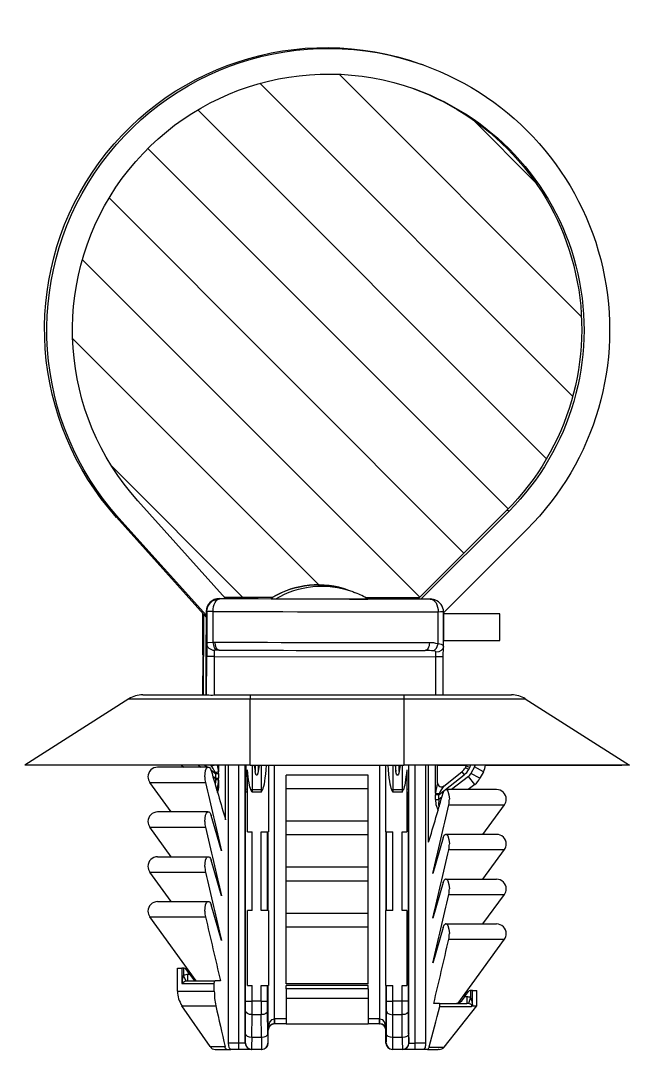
# Model space of a CAD drawing. Header units: inches. Extents: x 47316 to 59086, y 3141 to 11743.
# Drawn here: x 51620.61 to 51627.49, y 3635.66 to 3647.29 of the extents above; entities that cross this region are included whole.
import ezdxf

# ---------------------------------------------------------------- set-up
doc = ezdxf.new("R2010")
doc.units = ezdxf.units.IN
doc.header["$MEASUREMENT"] = 0

msp = doc.modelspace()

# ---------------------------------------------------------------- linework, layer by layer
at = {"color": 0, "lineweight": -2, "ltscale": 0.002326}
for p, q in [((51625.157, 3646.786), (51625.132, 3646.795)), ((51626.129, 3641.744), (51626.103, 3641.753))]:
    msp.add_line(p, q, dxfattribs=at)
at = {"color": 0, "lineweight": -2}
for p, q in [((51626.948, 3643.94), (51624.208, 3646.68)), ((51626.849, 3643.039), (51623.311, 3646.577)), ((51626.553, 3642.335), (51622.61, 3646.278)), ((51626.426, 3645.462), (51625.721, 3646.167)), ((51626.119, 3641.769), (51622.046, 3645.842)), ((51625.619, 3641.269), (51621.607, 3645.282)), ((51625.119, 3640.77), (51621.304, 3644.585)), ((51623.978, 3640.91), (51621.194, 3643.694)), ((51623.119, 3640.769), (51621.634, 3642.255)), ((51623.491, 3640.752), (51623.496, 3640.752)), ((51623.496, 3640.752), (51623.526, 3640.751)), ((51623.526, 3640.751), (51624.326, 3640.75)), ((51624.326, 3640.75), (51624.523, 3640.75)), ((51624.523, 3640.75), (51624.533, 3640.75)), ((51624.533, 3640.75), (51624.534, 3640.75)), ((51622.714, 3640.25), (51622.713, 3640.248)), ((51622.717, 3640.252), (51622.714, 3640.25)), ((51622.725, 3640.255), (51622.717, 3640.252)), ((51622.782, 3640.259), (51622.725, 3640.255)), ((51622.798, 3640.198), (51622.782, 3640.259)), ((51622.808, 3640.184), (51622.798, 3640.198)), ((51622.801, 3640.169), (51622.8, 3640.168)), ((51622.804, 3640.171), (51622.801, 3640.17)), ((51622.801, 3640.17), (51622.801, 3640.169)), ((51622.811, 3640.172), (51622.804, 3640.171)), ((51622.82, 3640.175), (51622.808, 3640.184)), ((51622.827, 3640.173), (51622.811, 3640.172)), ((51622.827, 3640.173), (51622.82, 3640.175)), ((51625.277, 3640.164), (51625.308, 3640.194)), ((51625.294, 3640.159), (51625.277, 3640.164)), ((51625.298, 3640.156), (51625.294, 3640.159)), ((51625.301, 3640.153), (51625.298, 3640.156)), ((51625.301, 3640.149), (51625.301, 3640.153)), ((51625.308, 3640.194), (51625.327, 3640.243)), ((51625.365, 3640.235), (51625.327, 3640.243)), ((51625.38, 3640.227), (51625.365, 3640.235)), ((51625.385, 3640.222), (51625.38, 3640.227)), ((51625.387, 3640.212), (51625.385, 3640.222)), ((51622.69, 3638.741), (51622.699, 3638.813)), ((51622.699, 3638.813), (51622.71, 3638.839)), ((51622.71, 3638.839), (51622.716, 3638.846)), ((51622.716, 3638.846), (51622.72, 3638.848)), ((51622.72, 3638.848), (51622.725, 3638.85)), ((51622.733, 3638.85), (51622.741, 3638.848)), ((51622.741, 3638.848), (51622.745, 3638.844)), ((51622.745, 3638.844), (51622.754, 3638.831)), ((51622.754, 3638.831), (51622.761, 3638.812)), ((51625.383, 3638.558), (51625.397, 3638.588)), ((51625.397, 3638.588), (51625.405, 3638.595)), ((51625.405, 3638.595), (51625.411, 3638.597)), ((51625.419, 3638.597), (51625.426, 3638.595)), ((51625.426, 3638.595), (51625.43, 3638.591)), ((51625.43, 3638.591), (51625.438, 3638.579)), ((51625.438, 3638.579), (51625.45, 3638.539)), ((51625.45, 3638.539), (51625.454, 3638.488)), ((51625.298, 3638.483), (51625.303, 3638.43)), ((51625.303, 3638.43), (51625.326, 3638.361)), ((51625.334, 3638.483), (51625.332, 3638.426)), ((51625.332, 3638.426), (51625.338, 3638.401)), ((51622.69, 3638.235), (51622.699, 3638.307)), ((51622.699, 3638.307), (51622.71, 3638.332)), ((51622.71, 3638.332), (51622.716, 3638.34)), ((51622.716, 3638.34), (51622.72, 3638.342)), ((51622.72, 3638.342), (51622.725, 3638.344)), ((51622.733, 3638.344), (51622.741, 3638.341)), ((51622.741, 3638.341), (51622.745, 3638.337)), ((51622.745, 3638.337), (51622.754, 3638.324)), ((51622.754, 3638.324), (51622.761, 3638.305)), ((51625.383, 3638.052), (51625.397, 3638.082)), ((51625.397, 3638.082), (51625.405, 3638.089)), ((51625.405, 3638.089), (51625.411, 3638.09)), ((51625.419, 3638.09), (51625.426, 3638.088)), ((51625.426, 3638.088), (51625.43, 3638.085)), ((51625.43, 3638.085), (51625.438, 3638.073)), ((51625.438, 3638.073), (51625.45, 3638.032)), ((51625.45, 3638.032), (51625.454, 3637.982)), ((51622.699, 3637.801), (51622.71, 3637.826)), ((51622.71, 3637.826), (51622.716, 3637.834)), ((51622.716, 3637.834), (51622.72, 3637.836)), ((51622.72, 3637.836), (51622.725, 3637.837)), ((51622.733, 3637.837), (51622.741, 3637.835)), ((51622.741, 3637.835), (51622.745, 3637.831)), ((51622.745, 3637.831), (51622.754, 3637.818)), ((51622.69, 3637.729), (51622.699, 3637.801)), ((51622.754, 3637.818), (51622.761, 3637.799)), ((51625.383, 3637.546), (51625.397, 3637.575)), ((51625.397, 3637.575), (51625.405, 3637.583)), ((51625.405, 3637.583), (51625.411, 3637.584)), ((51625.419, 3637.584), (51625.426, 3637.582)), ((51625.426, 3637.582), (51625.43, 3637.579)), ((51625.43, 3637.579), (51625.438, 3637.567)), ((51625.438, 3637.567), (51625.45, 3637.526)), ((51625.45, 3637.526), (51625.454, 3637.475)), ((51622.69, 3637.222), (51622.699, 3637.295)), ((51622.699, 3637.295), (51622.71, 3637.32)), ((51622.71, 3637.32), (51622.716, 3637.328)), ((51622.716, 3637.328), (51622.72, 3637.33)), ((51622.72, 3637.33), (51622.725, 3637.331)), ((51622.733, 3637.331), (51622.741, 3637.329)), ((51622.741, 3637.329), (51622.745, 3637.325)), ((51622.745, 3637.325), (51622.754, 3637.312)), ((51622.754, 3637.312), (51622.761, 3637.293)), ((51625.383, 3637.04), (51625.397, 3637.069)), ((51625.397, 3637.069), (51625.405, 3637.077)), ((51625.405, 3637.077), (51625.411, 3637.078)), ((51625.419, 3637.078), (51625.426, 3637.076)), ((51625.426, 3637.076), (51625.43, 3637.073)), ((51625.43, 3637.073), (51625.438, 3637.061)), ((51625.438, 3637.061), (51625.45, 3637.02)), ((51625.45, 3637.02), (51625.454, 3636.969)), ((51622.439, 3636.467), (51622.429, 3636.406)), ((51622.45, 3636.497), (51622.439, 3636.467)), ((51622.797, 3636.406), (51622.799, 3636.425)), ((51622.799, 3636.425), (51622.802, 3636.431)), ((51622.802, 3636.431), (51622.804, 3636.434)), ((51622.804, 3636.434), (51622.805, 3636.434)), ((51622.805, 3636.434), (51622.806, 3636.434)), ((51625.695, 3636.246), (51625.705, 3636.218)), ((51625.705, 3636.218), (51625.715, 3636.159)), ((51624.744, 3636.092), (51624.745, 3636.086)), ((51624.745, 3636.086), (51624.752, 3636.074)), ((51625.341, 3636.181), (51625.34, 3636.181)), ((51625.342, 3636.181), (51625.341, 3636.181)), ((51625.343, 3636.179), (51625.342, 3636.181)), ((51625.345, 3636.174), (51625.343, 3636.179)), ((51625.347, 3636.159), (51625.345, 3636.174)), ((51623.409, 3635.923), (51623.424, 3635.967)), ((51623.424, 3635.967), (51623.45, 3635.998)), ((51623.45, 3635.998), (51623.477, 3636.008)), ((51624.668, 3636.008), (51624.696, 3635.997)), ((51624.696, 3635.997), (51624.717, 3635.972)), ((51624.717, 3635.972), (51624.734, 3635.926)), ((51624.752, 3636.074), (51624.761, 3636.067)), ((51624.761, 3636.067), (51624.783, 3636.058)), ((51624.783, 3636.058), (51624.816, 3636.053)), ((51623.404, 3635.878), (51623.409, 3635.923)), ((51624.734, 3635.926), (51624.74, 3635.878)), ((51622.924, 3635.672), (51622.917, 3635.692)), ((51622.93, 3635.664), (51622.924, 3635.672)), ((51622.933, 3635.662), (51622.93, 3635.664)), ((51622.938, 3635.661), (51622.933, 3635.662)), ((51625.208, 3635.661), (51625.212, 3635.662)), ((51625.212, 3635.662), (51625.215, 3635.664)), ((51625.215, 3635.664), (51625.22, 3635.671)), ((51625.22, 3635.671), (51625.227, 3635.688))]:
    msp.add_line(p, q, dxfattribs=at)
at = {"color": 0, "lineweight": -2, "ltscale": 0.128185}
msp.add_line((51622.923, 3640.754), (51621.932, 3641.858), dxfattribs=at)
at = {"color": 0, "lineweight": -2, "ltscale": 0.002324}
msp.add_line((51621.717, 3641.665), (51621.692, 3641.674), dxfattribs=at)
at = {"color": 0, "lineweight": -2, "ltscale": 0.131315}
msp.add_line((51622.707, 3640.543), (51621.692, 3641.674), dxfattribs=at)
at = {"color": 0, "lineweight": -2, "ltscale": 0.128042}
msp.add_line((51622.707, 3640.562), (51621.717, 3641.665), dxfattribs=at)
at = {"color": 0, "lineweight": -2, "ltscale": 0.122596}
msp.add_line((51625.1, 3640.751), (51626.103, 3641.753), dxfattribs=at)
at = {"color": 0, "lineweight": -2, "ltscale": 0.121494}
msp.add_line((51625.134, 3640.751), (51626.129, 3641.744), dxfattribs=at)
at = {"color": 0, "lineweight": -2, "ltscale": 0.115497}
msp.add_line((51625.388, 3640.595), (51626.333, 3641.54), dxfattribs=at)
at = {"color": 0, "lineweight": -2, "ltscale": 0.003741}
msp.add_line((51624.312, 3640.851), (51624.352, 3640.837), dxfattribs=at)
at = {"color": 0, "lineweight": -2, "ltscale": 0.054955}
msp.add_line((51622.852, 3640.754), (51623.488, 3640.753), dxfattribs=at)
at = {"color": 0, "lineweight": -2, "ltscale": 0.05492}
msp.add_line((51622.853, 3640.754), (51623.488, 3640.753), dxfattribs=at)
at = {"color": 0, "lineweight": -2, "ltscale": 0.000521}
msp.add_line((51622.853, 3640.754), (51622.858, 3640.752), dxfattribs=at)
at = {"color": 0, "lineweight": -2, "ltscale": 0.04711}
msp.add_line((51623.455, 3640.769), (51622.91, 3640.769), dxfattribs=at)
at = {"color": 0, "lineweight": -2, "ltscale": 0.04684}
msp.add_line((51623.454, 3640.766), (51622.912, 3640.766), dxfattribs=at)
at = {"color": 0, "lineweight": -2, "ltscale": 0.001876}
msp.add_line((51623.436, 3640.753), (51623.454, 3640.766), dxfattribs=at)
at = {"color": 0, "lineweight": -2, "ltscale": 0.000303}
for p, q in [((51623.451, 3640.767), (51623.454, 3640.766)), ((51623.488, 3640.753), (51623.491, 3640.752))]:
    msp.add_line(p, q, dxfattribs=at)
at = {"color": 0, "lineweight": -2, "ltscale": 0.052695}
msp.add_line((51625.114, 3640.765), (51624.504, 3640.768), dxfattribs=at)
at = {"color": 0, "lineweight": -2, "ltscale": 0.051921}
msp.add_line((51625.112, 3640.763), (51624.511, 3640.764), dxfattribs=at)
at = {"color": 0, "lineweight": -2, "ltscale": 0.06117}
msp.add_line((51624.531, 3640.752), (51625.239, 3640.75), dxfattribs=at)
at = {"color": 0, "lineweight": -2, "ltscale": 0.061203}
msp.add_line((51624.531, 3640.752), (51625.239, 3640.75), dxfattribs=at)
at = {"color": 0, "lineweight": -2, "ltscale": 0.000438}
msp.add_line((51625.239, 3640.75), (51625.243, 3640.749), dxfattribs=at)
at = {"color": 0, "lineweight": -2, "ltscale": 0.001023}
msp.add_line((51625.287, 3640.742), (51625.275, 3640.746), dxfattribs=at)
at = {"color": 0, "lineweight": -2, "ltscale": 0.000475}
msp.add_line((51625.287, 3640.742), (51625.292, 3640.74), dxfattribs=at)
at = {"color": 0, "lineweight": -2, "ltscale": 0.045205}
msp.add_line((51622.706, 3640.087), (51622.707, 3640.61), dxfattribs=at)
msp.add_line((51622.706, 3640.087), (51622.707, 3640.61), dxfattribs=at)
at = {"color": 0, "lineweight": -2, "ltscale": 0.000624}
msp.add_line((51622.707, 3640.61), (51622.713, 3640.608), dxfattribs=at)
at = {"color": 0, "lineweight": -2, "ltscale": 0.027842}
msp.add_line((51622.667, 3640.264), (51622.668, 3640.586), dxfattribs=at)
at = {"color": 0, "lineweight": -2, "ltscale": 0.027802}
msp.add_line((51622.667, 3640.265), (51622.668, 3640.586), dxfattribs=at)
at = {"color": 0, "lineweight": -2, "ltscale": 0.041476}
msp.add_line((51622.675, 3640.579), (51622.674, 3640.099), dxfattribs=at)
at = {"color": 0, "lineweight": -2, "ltscale": 0.031128}
msp.add_line((51622.713, 3640.608), (51622.713, 3640.248), dxfattribs=at)
at = {"color": 0, "lineweight": -2, "ltscale": 0.030055}
msp.add_line((51622.782, 3640.259), (51622.783, 3640.607), dxfattribs=at)
at = {"color": 0, "lineweight": -2, "ltscale": 0.031158}
msp.add_line((51625.327, 3640.243), (51625.328, 3640.603), dxfattribs=at)
at = {"color": 0, "lineweight": -2, "ltscale": 0.03384}
msp.add_line((51625.387, 3640.212), (51625.388, 3640.604), dxfattribs=at)
at = {"color": 0}
for p, q in [((51626.025, 3640.583), (51625.387, 3640.583)), ((51625.387, 3640.583), (51625.387, 3640.281)), ((51626.025, 3640.281), (51626.025, 3640.583)), ((51625.387, 3640.281), (51626.025, 3640.281))]:
    msp.add_line(p, q, dxfattribs=at)
at = {"color": 0, "lineweight": -2, "ltscale": 0.000367}
msp.add_line((51622.667, 3640.26), (51622.667, 3640.265), dxfattribs=at)
at = {"color": 0, "lineweight": -2, "ltscale": 0.002074}
msp.add_line((51622.806, 3640.26), (51622.782, 3640.259), dxfattribs=at)
at = {"color": 0, "lineweight": -2, "ltscale": 0.001982}
msp.add_line((51622.85, 3640.173), (51622.827, 3640.173), dxfattribs=at)
at = {"color": 0, "lineweight": -2, "ltscale": 0.000119}
msp.add_line((51622.848, 3640.173), (51622.85, 3640.173), dxfattribs=at)
at = {"color": 0, "lineweight": -2, "ltscale": 0.000114}
msp.add_line((51625.182, 3640.17), (51625.181, 3640.17), dxfattribs=at)
at = {"color": 0, "lineweight": -2, "ltscale": 0.009642}
msp.add_line((51625.386, 3640.098), (51625.387, 3640.21), dxfattribs=at)
at = {"color": 0, "lineweight": -2, "ltscale": 0.000239}
msp.add_line((51625.387, 3640.212), (51625.387, 3640.21), dxfattribs=at)
at = {"color": 0, "lineweight": -2, "ltscale": 0.03751}
msp.add_line((51622.668, 3639.667), (51622.669, 3640.101), dxfattribs=at)
at = {"color": 0, "lineweight": -2, "ltscale": 0.037518}
msp.add_line((51622.668, 3639.666), (51622.669, 3640.101), dxfattribs=at)
at = {"color": 0, "lineweight": -2, "ltscale": 0.001456}
for p, q in [((51622.669, 3640.117), (51622.669, 3640.101)), ((51622.669, 3640.117), (51622.669, 3640.101)), ((51622.711, 3640.086), (51622.711, 3640.102)), ((51622.799, 3640.085), (51622.799, 3640.102)), ((51625.301, 3640.081), (51625.301, 3640.098)), ((51625.386, 3640.081), (51625.386, 3640.098))]:
    msp.add_line(p, q, dxfattribs=at)
at = {"color": 0, "lineweight": -2, "ltscale": 0.037318}
msp.add_line((51622.673, 3639.667), (51622.674, 3640.099), dxfattribs=at)
at = {"color": 0, "lineweight": -2, "ltscale": 0.036329}
msp.add_line((51622.705, 3639.667), (51622.706, 3640.087), dxfattribs=at)
at = {"color": 0, "lineweight": -2, "ltscale": 0.03633}
msp.add_line((51622.705, 3639.667), (51622.706, 3640.087), dxfattribs=at)
at = {"color": 0, "lineweight": -2, "ltscale": 0.036176}
msp.add_line((51622.71, 3639.667), (51622.711, 3640.086), dxfattribs=at)
at = {"color": 0, "lineweight": -2, "ltscale": 0.036194}
msp.add_line((51622.798, 3639.666), (51622.799, 3640.085), dxfattribs=at)
at = {"color": 0, "lineweight": -2, "ltscale": 0.216211}
msp.add_line((51622.799, 3640.102), (51625.301, 3640.098), dxfattribs=at)
at = {"color": 0, "lineweight": -2, "ltscale": 0.035764}
msp.add_line((51625.3, 3639.667), (51625.301, 3640.081), dxfattribs=at)
at = {"color": 0, "lineweight": -2, "ltscale": 0.035803}
msp.add_line((51625.385, 3639.667), (51625.386, 3640.081), dxfattribs=at)
at = {"color": 0, "lineweight": -2, "ltscale": 0.120668}
for p, q in [((51621.831, 3639.622), (51620.654, 3638.871)), ((51626.313, 3639.622), (51627.49, 3638.871))]:
    msp.add_line(p, q, dxfattribs=at)
at = {"color": 0, "lineweight": -2, "ltscale": 0.118646}
for p, q in [((51621.831, 3639.622), (51623.204, 3639.622)), ((51624.94, 3639.622), (51626.313, 3639.622))]:
    msp.add_line(p, q, dxfattribs=at)
at = {"color": 0, "lineweight": -2, "ltscale": 0.062929}
msp.add_line((51621.987, 3639.667), (51622.715, 3639.667), dxfattribs=at)
at = {"color": 0, "lineweight": -2, "ltscale": 0.006309}
msp.add_line((51622.798, 3639.666), (51622.871, 3639.667), dxfattribs=at)
at = {"color": 0, "lineweight": -2, "ltscale": 0.02877}
msp.add_line((51622.871, 3639.667), (51623.204, 3639.667), dxfattribs=at)
at = {"color": 0, "lineweight": -2, "ltscale": 0.003915}
for p, q in [((51623.204, 3639.667), (51623.204, 3639.622)), ((51624.94, 3639.667), (51624.94, 3639.622))]:
    msp.add_line(p, q, dxfattribs=at)
at = {"color": 0, "lineweight": -2, "ltscale": 0.15}
for p, q in [((51623.204, 3639.667), (51624.94, 3639.667)), ((51623.204, 3639.622), (51624.94, 3639.622)), ((51623.204, 3638.871), (51624.94, 3638.871))]:
    msp.add_line(p, q, dxfattribs=at)
at = {"color": 0, "lineweight": -2, "ltscale": 0.064835}
for p, q in [((51623.204, 3638.871), (51623.204, 3639.622)), ((51624.94, 3639.622), (51624.94, 3638.871))]:
    msp.add_line(p, q, dxfattribs=at)
at = {"color": 0, "lineweight": -2, "ltscale": 0.105212}
msp.add_line((51624.94, 3639.667), (51626.157, 3639.667), dxfattribs=at)
at = {"color": 0, "lineweight": -2, "ltscale": 0.220416}
for p, q in [((51623.204, 3638.871), (51620.654, 3638.871)), ((51627.49, 3638.871), (51624.94, 3638.871))]:
    msp.add_line(p, q, dxfattribs=at)
at = {"color": 0, "lineweight": -2, "ltscale": 0.003116}
for p, q in [((51622.425, 3638.871), (51622.454, 3638.85)), ((51622.617, 3638.871), (51622.646, 3638.85))]:
    msp.add_line(p, q, dxfattribs=at)
at = {"color": 0, "lineweight": -2, "ltscale": 0.003115}
msp.add_line((51622.69, 3638.871), (51622.718, 3638.85), dxfattribs=at)
at = {"color": 0, "lineweight": -2, "ltscale": 0.006281}
msp.add_line((51622.845, 3638.871), (51622.845, 3638.799), dxfattribs=at)
at = {"color": 0, "lineweight": -2, "ltscale": 0.0534}
msp.add_line((51622.925, 3638.254), (51622.925, 3638.871), dxfattribs=at)
at = {"color": 0, "lineweight": -2, "ltscale": 0.27125}
for p, q in [((51622.958, 3635.733), (51622.958, 3638.871)), ((51623.075, 3635.733), (51623.075, 3638.871)), ((51623.147, 3635.733), (51623.147, 3638.871)), ((51624.997, 3635.733), (51624.997, 3638.871)), ((51625.069, 3635.733), (51625.069, 3638.871)), ((51625.186, 3638.871), (51625.186, 3635.733))]:
    msp.add_line(p, q, dxfattribs=at)
at = {"color": 0, "lineweight": -2, "ltscale": 0.023305}
for p, q in [((51623.152, 3638.871), (51623.151, 3638.602)), ((51624.992, 3638.871), (51624.993, 3638.602))]:
    msp.add_line(p, q, dxfattribs=at)
at = {"color": 0, "lineweight": -2, "ltscale": 0.023871}
for p, q in [((51623.224, 3638.871), (51623.224, 3638.595)), ((51623.327, 3638.871), (51623.328, 3638.595)), ((51624.817, 3638.871), (51624.817, 3638.595)), ((51624.92, 3638.871), (51624.92, 3638.595))]:
    msp.add_line(p, q, dxfattribs=at)
at = {"color": 0, "lineweight": -2, "ltscale": 0.006077}
for p, q in [((51623.247, 3638.871), (51623.258, 3638.802)), ((51623.304, 3638.871), (51623.294, 3638.802)), ((51624.84, 3638.871), (51624.85, 3638.802)), ((51624.897, 3638.871), (51624.887, 3638.802))]:
    msp.add_line(p, q, dxfattribs=at)
at = {"color": 0, "lineweight": -2, "ltscale": 0.00601}
for p, q in [((51623.258, 3638.871), (51623.258, 3638.802)), ((51623.294, 3638.871), (51623.294, 3638.802)), ((51624.85, 3638.802), (51624.85, 3638.871)), ((51624.887, 3638.802), (51624.887, 3638.871))]:
    msp.add_line(p, q, dxfattribs=at)
at = {"color": 0, "lineweight": -2, "ltscale": 0.065}
for p, q in [((51623.408, 3638.871), (51623.408, 3638.119)), ((51624.736, 3638.119), (51624.736, 3638.871))]:
    msp.add_line(p, q, dxfattribs=at)
at = {"color": 0, "lineweight": -2, "ltscale": 0.247501}
for p, q in [((51623.477, 3636.008), (51623.477, 3638.871)), ((51624.668, 3636.008), (51624.668, 3638.871))]:
    msp.add_line(p, q, dxfattribs=at)
at = {"color": 0, "lineweight": -2, "ltscale": 0.075275}
msp.add_line((51625.22, 3638.001), (51625.22, 3638.871), dxfattribs=at)
at = {"color": 0, "lineweight": -2, "ltscale": 0.027232}
msp.add_line((51625.299, 3638.556), (51625.299, 3638.871), dxfattribs=at)
at = {"color": 0, "lineweight": -2, "ltscale": 0.017291}
msp.add_line((51625.321, 3638.671), (51625.321, 3638.871), dxfattribs=at)
at = {"color": 0, "lineweight": -2, "ltscale": 0.028403}
msp.add_line((51625.321, 3638.871), (51625.649, 3638.871), dxfattribs=at)
at = {"color": 0, "lineweight": -2, "ltscale": 0.133354}
msp.add_line((51625.864, 3638.871), (51627.406, 3638.871), dxfattribs=at)
at = {"color": 0, "lineweight": -2, "ltscale": 0.049155}
for p, q in [((51622.725, 3638.85), (51622.156, 3638.85)), ((51625.988, 3638.597), (51625.419, 3638.597)), ((51622.725, 3638.344), (51622.156, 3638.344)), ((51625.988, 3638.09), (51625.419, 3638.09))]:
    msp.add_line(p, q, dxfattribs=at)
at = {"color": 0, "lineweight": -2, "ltscale": 0.00072}
for p, q in [((51622.725, 3638.85), (51622.733, 3638.85)), ((51625.419, 3638.597), (51625.411, 3638.597)), ((51622.725, 3638.344), (51622.733, 3638.344)), ((51625.419, 3638.09), (51625.411, 3638.09)), ((51622.725, 3637.837), (51622.733, 3637.837)), ((51625.419, 3637.584), (51625.411, 3637.584)), ((51622.725, 3637.331), (51622.733, 3637.331)), ((51625.419, 3637.078), (51625.411, 3637.078))]:
    msp.add_line(p, q, dxfattribs=at)
at = {"color": 0, "lineweight": -2, "ltscale": 0.005624}
msp.add_line((51622.758, 3638.82), (51622.81, 3638.78), dxfattribs=at)
at = {"color": 0, "lineweight": -2, "ltscale": 0.00342}
msp.add_line((51622.779, 3638.75), (51622.81, 3638.726), dxfattribs=at)
at = {"color": 0, "lineweight": -2, "ltscale": 0.001182}
msp.add_line((51622.81, 3638.78), (51622.805, 3638.793), dxfattribs=at)
at = {"color": 0, "lineweight": -2, "ltscale": 0.004696}
for p, q in [((51622.81, 3638.78), (51622.81, 3638.726)), ((51622.846, 3638.78), (51622.846, 3638.726))]:
    msp.add_line(p, q, dxfattribs=at)
at = {"color": 0, "lineweight": -2, "ltscale": 0.003053}
for p, q in [((51622.81, 3638.78), (51622.846, 3638.78)), ((51622.81, 3638.726), (51622.846, 3638.726)), ((51625.334, 3638.538), (51625.298, 3638.538)), ((51625.298, 3638.483), (51625.334, 3638.483))]:
    msp.add_line(p, q, dxfattribs=at)
at = {"color": 0, "lineweight": -2, "ltscale": 0.001587}
msp.add_line((51622.846, 3638.78), (51622.845, 3638.799), dxfattribs=at)
at = {"color": 0, "lineweight": -2, "ltscale": 0.060509}
for p, q in [((51623.173, 3638.119), (51623.173, 3638.82)), ((51624.972, 3638.82), (51624.972, 3638.119))]:
    msp.add_line(p, q, dxfattribs=at)
at = {"color": 0, "lineweight": -2, "ltscale": 0.001342}
for p, q in [((51623.609, 3638.745), (51623.609, 3638.76)), ((51624.535, 3638.745), (51624.535, 3638.76)), ((51623.609, 3638.224), (51623.609, 3638.24)), ((51624.535, 3638.224), (51624.535, 3638.24)), ((51623.609, 3637.704), (51623.609, 3637.719)), ((51624.535, 3637.704), (51624.535, 3637.719)), ((51623.609, 3637.183), (51623.609, 3637.198)), ((51624.535, 3637.183), (51624.535, 3637.198))]:
    msp.add_line(p, q, dxfattribs=at)
at = {"color": 0, "lineweight": -2, "ltscale": 0.079999}
for p, q in [((51624.535, 3638.76), (51623.609, 3638.76)), ((51624.535, 3638.605), (51623.609, 3638.605)), ((51624.535, 3638.24), (51623.609, 3638.24)), ((51624.535, 3638.084), (51623.609, 3638.084)), ((51624.535, 3637.719), (51623.609, 3637.719)), ((51624.535, 3637.563), (51623.609, 3637.563)), ((51624.535, 3637.198), (51623.609, 3637.198)), ((51624.535, 3637.043), (51623.609, 3637.043)), ((51624.535, 3636.401), (51623.609, 3636.401)), ((51624.535, 3636.384), (51623.609, 3636.384)), ((51624.535, 3636.347), (51623.609, 3636.347)), ((51623.609, 3636.239), (51624.535, 3636.239)), ((51623.609, 3635.95), (51624.535, 3635.95))]:
    msp.add_line(p, q, dxfattribs=at)
at = {"color": 0, "lineweight": -2, "ltscale": 0.022526}
msp.add_line((51625.391, 3638.637), (51625.596, 3638.798), dxfattribs=at)
at = {"color": 0, "lineweight": -2, "ltscale": 0.023425}
msp.add_line((51625.409, 3638.597), (51625.623, 3638.763), dxfattribs=at)
at = {"color": 0, "lineweight": -2, "ltscale": 0.00375}
for p, q in [((51625.596, 3638.798), (51625.623, 3638.763)), ((51625.673, 3638.823), (51625.635, 3638.844)), ((51625.646, 3638.865), (51625.684, 3638.845))]:
    msp.add_line(p, q, dxfattribs=at)
at = {"color": 0, "lineweight": -2, "ltscale": 0.002123}
msp.add_line((51625.635, 3638.844), (51625.646, 3638.865), dxfattribs=at)
at = {"color": 0, "lineweight": -2, "ltscale": 0.002122}
msp.add_line((51625.673, 3638.823), (51625.684, 3638.845), dxfattribs=at)
at = {"color": 0, "lineweight": -2, "ltscale": 0.007319}
msp.add_line((51625.738, 3638.853), (51625.698, 3638.779), dxfattribs=at)
at = {"color": 0, "lineweight": -2, "ltscale": 0.010001}
msp.add_line((51625.8, 3638.724), (51625.698, 3638.779), dxfattribs=at)
at = {"color": 0, "lineweight": -2, "ltscale": 0.01}
for p, q in [((51625.84, 3638.799), (51625.738, 3638.853)), ((51625.742, 3638.655), (51625.671, 3638.746))]:
    msp.add_line(p, q, dxfattribs=at)
at = {"color": 0, "lineweight": -2, "ltscale": 0.007318}
msp.add_line((51625.84, 3638.799), (51625.8, 3638.724), dxfattribs=at)
at = {"color": 0, "lineweight": -2, "ltscale": 0.05435}
for p, q in [((51622.068, 3638.677), (51622.697, 3638.677)), ((51625.447, 3638.424), (51626.076, 3638.424)), ((51622.068, 3638.171), (51622.697, 3638.171)), ((51625.447, 3637.918), (51626.076, 3637.918)), ((51622.068, 3637.665), (51622.697, 3637.665)), ((51625.447, 3637.411), (51626.076, 3637.411)), ((51622.068, 3637.158), (51622.697, 3637.158)), ((51625.447, 3636.905), (51626.076, 3636.905))]:
    msp.add_line(p, q, dxfattribs=at)
at = {"color": 0, "lineweight": -2, "ltscale": 0.03562}
for p, q in [((51622.31, 3638.344), (51622.068, 3638.677)), ((51625.834, 3638.09), (51626.076, 3638.424)), ((51622.31, 3637.837), (51622.068, 3638.171)), ((51625.834, 3637.584), (51626.076, 3637.918)), ((51622.31, 3637.331), (51622.068, 3637.665)), ((51625.834, 3637.078), (51626.076, 3637.411))]:
    msp.add_line(p, q, dxfattribs=at)
at = {"color": 0, "lineweight": -2, "ltscale": 0.001675}
msp.add_line((51622.813, 3638.707), (51622.81, 3638.726), dxfattribs=at)
at = {"color": 0, "lineweight": -2, "ltscale": 0.002025}
msp.add_line((51622.845, 3638.703), (51622.846, 3638.726), dxfattribs=at)
at = {"color": 0, "lineweight": -2, "ltscale": 0.007914}
msp.add_line((51622.845, 3638.703), (51622.845, 3638.611), dxfattribs=at)
at = {"color": 0, "lineweight": -2, "ltscale": 0.012116}
for p, q in [((51623.609, 3638.605), (51623.609, 3638.745)), ((51624.535, 3638.605), (51624.535, 3638.745)), ((51623.609, 3638.084), (51623.609, 3638.224)), ((51624.535, 3638.084), (51624.535, 3638.224)), ((51623.609, 3637.563), (51623.609, 3637.704)), ((51624.535, 3637.563), (51624.535, 3637.704)), ((51623.609, 3637.043), (51623.609, 3637.183)), ((51624.535, 3637.043), (51624.535, 3637.183))]:
    msp.add_line(p, q, dxfattribs=at)
at = {"color": 0, "lineweight": -2, "ltscale": 0.020996}
msp.add_line((51625.671, 3638.746), (51625.48, 3638.597), dxfattribs=at)
at = {"color": 0, "lineweight": -2, "ltscale": 0.008197}
msp.add_line((51625.742, 3638.655), (51625.668, 3638.597), dxfattribs=at)
at = {"color": 0, "lineweight": -2, "ltscale": 0.001242}
msp.add_line((51622.845, 3638.611), (51622.831, 3638.611), dxfattribs=at)
at = {"color": 0, "lineweight": -2, "ltscale": 0.002829}
for p, q in [((51623.151, 3638.602), (51623.151, 3638.569)), ((51624.993, 3638.602), (51624.993, 3638.569))]:
    msp.add_line(p, q, dxfattribs=at)
at = {"color": 0, "lineweight": -2, "ltscale": 0.204189}
for p, q in [((51623.151, 3636.207), (51623.151, 3638.569)), ((51624.993, 3636.207), (51624.993, 3638.569))]:
    msp.add_line(p, q, dxfattribs=at)
at = {"color": 0, "lineweight": -2, "ltscale": 0.001822}
for p, q in [((51623.173, 3638.569), (51623.151, 3638.569)), ((51624.972, 3638.569), (51624.993, 3638.569))]:
    msp.add_line(p, q, dxfattribs=at)
at = {"color": 0, "lineweight": -2, "ltscale": 0.002539}
for p, q in [((51623.224, 3638.569), (51623.211, 3638.595)), ((51623.328, 3638.569), (51623.341, 3638.595)), ((51624.817, 3638.569), (51624.804, 3638.595)), ((51624.92, 3638.569), (51624.933, 3638.595))]:
    msp.add_line(p, q, dxfattribs=at)
at = {"color": 0, "lineweight": -2, "ltscale": 0.002263}
for p, q in [((51623.224, 3638.595), (51623.224, 3638.569)), ((51623.328, 3638.595), (51623.328, 3638.569)), ((51624.817, 3638.595), (51624.817, 3638.569)), ((51624.92, 3638.595), (51624.92, 3638.569))]:
    msp.add_line(p, q, dxfattribs=at)
at = {"color": 0, "lineweight": -2, "ltscale": 0.008961}
for p, q in [((51623.328, 3638.595), (51623.224, 3638.595)), ((51624.92, 3638.595), (51624.817, 3638.595)), ((51624.92, 3638.569), (51624.817, 3638.569))]:
    msp.add_line(p, q, dxfattribs=at)
at = {"color": 0, "lineweight": -2, "ltscale": 0.008963}
for p, q in [((51623.328, 3638.569), (51623.224, 3638.569)), ((51623.328, 3636.207), (51623.224, 3636.207))]:
    msp.add_line(p, q, dxfattribs=at)
at = {"color": 0, "lineweight": -2, "ltscale": 0.055446}
for p, q in [((51623.609, 3637.963), (51623.609, 3638.605)), ((51623.609, 3637.443), (51623.609, 3638.084)), ((51623.609, 3636.401), (51623.609, 3637.043)), ((51624.535, 3636.401), (51624.535, 3637.043))]:
    msp.add_line(p, q, dxfattribs=at)
at = {"color": 0, "lineweight": -2, "ltscale": 0.031538}
for p, q in [((51624.535, 3638.24), (51624.535, 3638.605)), ((51624.535, 3637.719), (51624.535, 3638.084)), ((51624.535, 3637.198), (51624.535, 3637.563))]:
    msp.add_line(p, q, dxfattribs=at)
at = {"color": 0, "lineweight": -2, "ltscale": 0.00161}
msp.add_line((51625.299, 3638.556), (51625.298, 3638.538), dxfattribs=at)
at = {"color": 0, "lineweight": -2, "ltscale": 0.004758}
for p, q in [((51625.298, 3638.483), (51625.298, 3638.538)), ((51625.334, 3638.483), (51625.334, 3638.538))]:
    msp.add_line(p, q, dxfattribs=at)
at = {"color": 0, "lineweight": -2, "ltscale": 0.006692}
msp.add_line((51625.334, 3638.538), (51625.395, 3638.585), dxfattribs=at)
at = {"color": 0, "lineweight": -2, "ltscale": 0.001213}
msp.add_line((51625.339, 3638.551), (51625.334, 3638.538), dxfattribs=at)
at = {"color": 0, "lineweight": -2, "ltscale": 0.003911}
msp.add_line((51625.369, 3638.511), (51625.334, 3638.483), dxfattribs=at)
at = {"color": 0, "lineweight": -2, "ltscale": 0.036246}
for p, q in [((51622.878, 3637.903), (51622.761, 3638.305)), ((51625.383, 3638.052), (51625.266, 3637.65)), ((51622.878, 3637.396), (51622.761, 3637.799)), ((51625.383, 3637.546), (51625.266, 3637.143)), ((51622.878, 3636.89), (51622.761, 3637.293)), ((51625.383, 3637.04), (51625.266, 3636.637))]:
    msp.add_line(p, q, dxfattribs=at)
at = {"color": 0, "lineweight": -2, "ltscale": 0.004428}
for p, q in [((51623.173, 3638.119), (51623.224, 3638.119)), ((51624.92, 3638.119), (51624.972, 3638.119)), ((51623.224, 3637.229), (51623.173, 3637.229)), ((51624.972, 3637.229), (51624.92, 3637.229)), ((51623.173, 3636.384), (51623.224, 3636.384)), ((51624.92, 3636.384), (51624.972, 3636.384))]:
    msp.add_line(p, q, dxfattribs=at)
at = {"color": 0, "lineweight": -2, "ltscale": 0.076974}
for p, q in [((51623.224, 3637.229), (51623.224, 3638.119)), ((51623.328, 3637.229), (51623.328, 3638.119)), ((51623.4, 3637.229), (51623.4, 3638.119)), ((51623.404, 3637.229), (51623.404, 3638.119)), ((51624.74, 3637.229), (51624.74, 3638.119)), ((51624.744, 3637.229), (51624.744, 3638.119)), ((51624.817, 3637.229), (51624.817, 3638.119)), ((51624.92, 3637.229), (51624.92, 3638.119))]:
    msp.add_line(p, q, dxfattribs=at)
at = {"color": 0, "lineweight": -2, "ltscale": 0.006929}
for p, q in [((51623.328, 3638.119), (51623.408, 3638.119)), ((51624.736, 3638.119), (51624.817, 3638.119)), ((51623.408, 3637.229), (51623.328, 3637.229)), ((51624.817, 3637.229), (51624.736, 3637.229)), ((51623.328, 3636.384), (51623.408, 3636.384)), ((51624.736, 3636.384), (51624.817, 3636.384))]:
    msp.add_line(p, q, dxfattribs=at)
at = {"color": 0, "lineweight": -2, "ltscale": 0.049174}
for p, q in [((51622.156, 3637.837), (51622.725, 3637.837)), ((51625.419, 3637.584), (51625.988, 3637.584)), ((51622.156, 3637.331), (51622.725, 3637.331)), ((51625.419, 3637.078), (51625.988, 3637.078))]:
    msp.add_line(p, q, dxfattribs=at)
at = {"color": 0, "lineweight": -2, "ltscale": 0.055445}
msp.add_line((51623.609, 3636.922), (51623.609, 3637.563), dxfattribs=at)
at = {"color": 0, "lineweight": -2, "ltscale": 0.077129}
for p, q in [((51622.593, 3636.436), (51622.068, 3637.158)), ((51625.552, 3636.183), (51626.076, 3636.905))]:
    msp.add_line(p, q, dxfattribs=at)
at = {"color": 0, "lineweight": -2, "ltscale": 0.073026}
for p, q in [((51623.173, 3636.384), (51623.173, 3637.229)), ((51623.408, 3637.229), (51623.408, 3636.384)), ((51624.736, 3636.384), (51624.736, 3637.229)), ((51624.972, 3637.229), (51624.972, 3636.384))]:
    msp.add_line(p, q, dxfattribs=at)
at = {"color": 0, "lineweight": -2, "ltscale": 0.004233}
for p, q in [((51622.38, 3636.579), (51622.429, 3636.579)), ((51625.715, 3636.326), (51625.764, 3636.326))]:
    msp.add_line(p, q, dxfattribs=at)
at = {"color": 0, "lineweight": -2, "ltscale": 0.022501}
msp.add_line((51622.38, 3636.319), (51622.38, 3636.579), dxfattribs=at)
at = {"color": 0, "lineweight": -2, "ltscale": 0.015}
msp.add_line((51622.429, 3636.579), (51622.429, 3636.406), dxfattribs=at)
at = {"color": 0, "lineweight": -2, "ltscale": 0.001788}
for p, q in [((51622.45, 3636.579), (51622.429, 3636.579)), ((51625.715, 3636.326), (51625.695, 3636.326))]:
    msp.add_line(p, q, dxfattribs=at)
at = {"color": 0, "lineweight": -2, "ltscale": 0.000575}
for p, q in [((51622.456, 3636.579), (51622.45, 3636.579)), ((51625.688, 3636.326), (51625.695, 3636.326))]:
    msp.add_line(p, q, dxfattribs=at)
at = {"color": 0, "lineweight": -2, "ltscale": 0.007133}
msp.add_line((51622.45, 3636.579), (51622.45, 3636.497), dxfattribs=at)
at = {"color": 0, "lineweight": -2, "ltscale": 0.006754}
for p, q in [((51622.52, 3636.507), (51622.474, 3636.57)), ((51625.624, 3636.254), (51625.67, 3636.317))]:
    msp.add_line(p, q, dxfattribs=at)
at = {"color": 0, "lineweight": -2, "ltscale": 0.00613}
msp.add_line((51622.478, 3636.432), (51622.45, 3636.497), dxfattribs=at)
at = {"color": 0, "lineweight": -2, "ltscale": 0.00625}
for p, q in [((51622.499, 3636.434), (51622.499, 3636.507)), ((51623.151, 3636.207), (51623.224, 3636.207)), ((51623.328, 3636.207), (51623.4, 3636.207)), ((51624.993, 3636.207), (51624.92, 3636.207)), ((51625.652, 3636.254), (51625.652, 3636.181)), ((51623.075, 3635.661), (51623.075, 3635.733)), ((51623.147, 3635.733), (51623.075, 3635.733)), ((51624.997, 3635.733), (51625.069, 3635.733)), ((51625.069, 3635.661), (51625.069, 3635.733))]:
    msp.add_line(p, q, dxfattribs=at)
at = {"color": 0, "lineweight": -2, "ltscale": 0.001775}
msp.add_line((51622.52, 3636.507), (51622.499, 3636.507), dxfattribs=at)
at = {"color": 0, "lineweight": -2, "ltscale": 0.026512}
msp.add_line((51622.499, 3636.434), (51622.806, 3636.434), dxfattribs=at)
at = {"color": 0, "lineweight": -2, "ltscale": 0.004541}
for p, q in [((51622.52, 3636.507), (51622.551, 3636.464)), ((51625.624, 3636.254), (51625.593, 3636.211))]:
    msp.add_line(p, q, dxfattribs=at)
at = {"color": 0, "lineweight": -2, "ltscale": 0.005188}
msp.add_line((51622.866, 3636.434), (51622.806, 3636.434), dxfattribs=at)
at = {"color": 0, "lineweight": -2, "ltscale": 0.03604}
msp.add_line((51622.38, 3636.319), (51622.797, 3636.319), dxfattribs=at)
at = {"color": 0, "lineweight": -2, "ltscale": 0.031807}
msp.add_line((51622.429, 3636.406), (51622.797, 3636.406), dxfattribs=at)
at = {"color": 0, "lineweight": -2, "ltscale": 0.0075}
msp.add_line((51622.797, 3636.319), (51622.797, 3636.406), dxfattribs=at)
at = {"color": 0, "lineweight": -2, "ltscale": 0.015323}
for p, q in [((51623.224, 3636.207), (51623.224, 3636.384)), ((51623.328, 3636.207), (51623.328, 3636.384)), ((51623.4, 3636.207), (51623.4, 3636.384)), ((51624.744, 3636.207), (51624.744, 3636.384)), ((51624.817, 3636.207), (51624.817, 3636.384)), ((51624.92, 3636.207), (51624.92, 3636.384))]:
    msp.add_line(p, q, dxfattribs=at)
at = {"color": 0, "lineweight": -2, "ltscale": 0.04375}
for p, q in [((51623.404, 3635.878), (51623.404, 3636.384)), ((51624.74, 3635.878), (51624.74, 3636.384))]:
    msp.add_line(p, q, dxfattribs=at)
at = {"color": 0, "lineweight": -2, "ltscale": 0.003175}
for p, q in [((51623.609, 3636.347), (51623.609, 3636.384)), ((51624.535, 3636.347), (51624.535, 3636.384))]:
    msp.add_line(p, q, dxfattribs=at)
at = {"color": 0, "lineweight": -2, "ltscale": 0.009325}
for p, q in [((51623.609, 3636.347), (51623.609, 3636.239)), ((51624.535, 3636.347), (51624.535, 3636.239))]:
    msp.add_line(p, q, dxfattribs=at)
at = {"color": 0, "lineweight": -2, "ltscale": 0.00692}
msp.add_line((51625.695, 3636.326), (51625.695, 3636.246), dxfattribs=at)
at = {"color": 0, "lineweight": -2, "ltscale": 0.014405}
msp.add_line((51625.715, 3636.159), (51625.715, 3636.326), dxfattribs=at)
at = {"color": 0, "lineweight": -2, "ltscale": 0.01507}
msp.add_line((51625.764, 3636.152), (51625.764, 3636.326), dxfattribs=at)
at = {"color": 0, "lineweight": -2, "ltscale": 0.009936}
for p, q in [((51623.151, 3636.092), (51623.151, 3636.207)), ((51623.4, 3636.092), (51623.4, 3636.207)), ((51624.744, 3636.092), (51624.744, 3636.207)), ((51624.993, 3636.092), (51624.993, 3636.207))]:
    msp.add_line(p, q, dxfattribs=at)
at = {"color": 0, "lineweight": -2, "ltscale": 0.013248}
for p, q in [((51623.224, 3636.053), (51623.224, 3636.207)), ((51624.816, 3636.053), (51624.816, 3636.207)), ((51624.921, 3636.053), (51624.92, 3636.207))]:
    msp.add_line(p, q, dxfattribs=at)
at = {"color": 0, "lineweight": -2, "ltscale": 0.025}
for p, q in [((51623.609, 3636.239), (51623.609, 3635.95)), ((51624.535, 3636.239), (51624.535, 3635.95))]:
    msp.add_line(p, q, dxfattribs=at)
at = {"color": 0, "lineweight": -2, "ltscale": 0.006224}
msp.add_line((51624.744, 3636.207), (51624.816, 3636.207), dxfattribs=at)
at = {"color": 0, "lineweight": -2, "ltscale": 0.008989}
msp.add_line((51624.92, 3636.207), (51624.816, 3636.207), dxfattribs=at)
at = {"color": 0, "lineweight": -2, "ltscale": 0.002449}
msp.add_line((51625.652, 3636.254), (51625.624, 3636.254), dxfattribs=at)
at = {"color": 0, "lineweight": -2, "ltscale": 0.006151}
msp.add_line((51625.695, 3636.246), (51625.669, 3636.18), dxfattribs=at)
at = {"color": 0, "lineweight": -2, "ltscale": 0.033061}
msp.add_line((51622.431, 3636.155), (51622.813, 3636.155), dxfattribs=at)
at = {"color": 0, "lineweight": -2, "ltscale": 0.04854}
msp.add_line((51622.749, 3635.692), (51622.431, 3636.155), dxfattribs=at)
at = {"color": 0, "lineweight": -2, "ltscale": 0.022177}
for p, q in [((51623.15, 3635.835), (51623.151, 3636.092)), ((51623.402, 3635.835), (51623.4, 3636.092)), ((51624.743, 3635.835), (51624.744, 3636.092)), ((51624.994, 3635.835), (51624.993, 3636.092)), ((51623.222, 3635.797), (51623.224, 3636.053)), ((51623.329, 3635.797), (51623.328, 3636.053)), ((51624.815, 3635.797), (51624.816, 3636.053)), ((51624.922, 3635.797), (51624.921, 3636.053))]:
    msp.add_line(p, q, dxfattribs=at)
at = {"color": 0, "lineweight": -2, "ltscale": 0.00538}
msp.add_line((51625.34, 3636.181), (51625.278, 3636.181), dxfattribs=at)
at = {"color": 0, "lineweight": -2, "ltscale": 0.026994}
msp.add_line((51625.34, 3636.181), (51625.652, 3636.181), dxfattribs=at)
at = {"color": 0, "lineweight": -2, "ltscale": 0.031023}
msp.add_line((51625.346, 3636.146), (51625.705, 3636.146), dxfattribs=at)
at = {"color": 0, "lineweight": -2, "ltscale": 0.051201}
msp.add_line((51625.395, 3635.688), (51625.764, 3636.152), dxfattribs=at)
at = {"color": 0, "lineweight": -2, "ltscale": 0.000686}
msp.add_line((51625.705, 3636.146), (51625.71, 3636.152), dxfattribs=at)
at = {"color": 0, "lineweight": -2, "ltscale": 0.000473}
msp.add_line((51625.71, 3636.159), (51625.715, 3636.159), dxfattribs=at)
at = {"color": 0, "lineweight": -2, "ltscale": 0.000665}
msp.add_line((51625.71, 3636.152), (51625.71, 3636.159), dxfattribs=at)
at = {"color": 0, "lineweight": -2, "ltscale": 0.004706}
msp.add_line((51625.71, 3636.152), (51625.764, 3636.152), dxfattribs=at)
at = {"color": 0, "lineweight": -2, "ltscale": 0.009013}
for p, q in [((51623.328, 3636.053), (51623.224, 3636.053)), ((51624.921, 3636.053), (51624.816, 3636.053))]:
    msp.add_line(p, q, dxfattribs=at)
at = {"color": 0, "lineweight": -2, "ltscale": 0.005}
for p, q in [((51623.477, 3635.95), (51623.477, 3636.008)), ((51623.478, 3636.008), (51623.478, 3635.95)), ((51624.666, 3635.95), (51624.666, 3636.008)), ((51624.667, 3635.95), (51624.668, 3636.008))]:
    msp.add_line(p, q, dxfattribs=at)
at = {"color": 0, "lineweight": -2, "ltscale": 9.8e-05}
for p, q in [((51623.477, 3636.008), (51623.478, 3636.008)), ((51624.666, 3636.008), (51624.668, 3636.008))]:
    msp.add_line(p, q, dxfattribs=at)
at = {"color": 0, "lineweight": -2, "ltscale": 0.011371}
for p, q in [((51623.609, 3636.008), (51623.478, 3636.008)), ((51624.666, 3636.008), (51624.535, 3636.008)), ((51623.609, 3635.95), (51623.478, 3635.95)), ((51624.666, 3635.95), (51624.535, 3635.95))]:
    msp.add_line(p, q, dxfattribs=at)
at = {"color": 0, "lineweight": -2, "ltscale": 0.0125}
for p, q in [((51623.407, 3635.733), (51623.407, 3635.878)), ((51624.737, 3635.733), (51624.737, 3635.878))]:
    msp.add_line(p, q, dxfattribs=at)
at = {"color": 0, "lineweight": -2, "ltscale": 5.3e-05}
for p, q in [((51623.477, 3635.95), (51623.478, 3635.95)), ((51624.666, 3635.95), (51624.667, 3635.95))]:
    msp.add_line(p, q, dxfattribs=at)
at = {"color": 0, "lineweight": -2, "ltscale": 0.010054}
for p, q in [((51623.075, 3635.733), (51622.958, 3635.733)), ((51625.186, 3635.733), (51625.069, 3635.733))]:
    msp.add_line(p, q, dxfattribs=at)
at = {"color": 0, "lineweight": -2, "ltscale": 0.009254}
for p, q in [((51623.329, 3635.797), (51623.222, 3635.797)), ((51624.922, 3635.797), (51624.815, 3635.797))]:
    msp.add_line(p, q, dxfattribs=at)
at = {"color": 0, "lineweight": -2, "ltscale": 0.000316}
for p, q in [((51623.403, 3635.733), (51623.407, 3635.733)), ((51624.741, 3635.733), (51624.737, 3635.733)), ((51623.331, 3635.661), (51623.334, 3635.661)), ((51624.813, 3635.661), (51624.81, 3635.661))]:
    msp.add_line(p, q, dxfattribs=at)
at = {"color": 0, "lineweight": -2, "ltscale": 0.014565}
msp.add_line((51622.749, 3635.692), (51622.917, 3635.692), dxfattribs=at)
at = {"color": 0, "lineweight": -2, "ltscale": 0.011156}
msp.add_line((51622.808, 3635.661), (51622.938, 3635.661), dxfattribs=at)
at = {"color": 0, "lineweight": -2, "ltscale": 0.003897}
msp.add_line((51622.938, 3635.661), (51622.983, 3635.661), dxfattribs=at)
at = {"color": 0, "lineweight": -2, "ltscale": 0.007964}
for p, q in [((51623.075, 3635.661), (51622.983, 3635.661)), ((51625.162, 3635.661), (51625.069, 3635.661))]:
    msp.add_line(p, q, dxfattribs=at)
at = {"color": 0, "lineweight": -2, "ltscale": 0.012498}
for p, q in [((51623.219, 3635.661), (51623.075, 3635.661)), ((51625.069, 3635.661), (51624.925, 3635.661))]:
    msp.add_line(p, q, dxfattribs=at)
at = {"color": 0, "lineweight": -2, "ltscale": 0.009532}
for p, q in [((51623.331, 3635.661), (51623.221, 3635.661)), ((51624.924, 3635.661), (51624.813, 3635.661))]:
    msp.add_line(p, q, dxfattribs=at)
at = {"color": 0, "lineweight": -2, "ltscale": 0.00399}
msp.add_line((51625.208, 3635.661), (51625.162, 3635.661), dxfattribs=at)
at = {"color": 0, "lineweight": -2, "ltscale": 0.010352}
msp.add_line((51625.208, 3635.661), (51625.327, 3635.661), dxfattribs=at)
at = {"color": 0, "lineweight": -2, "ltscale": 0.013437}
msp.add_line((51625.227, 3635.688), (51625.382, 3635.688), dxfattribs=at)
at = {"color": 0, "lineweight": -2, "ltscale": 0.000984}
msp.add_line((51625.339, 3635.661), (51625.327, 3635.661), dxfattribs=at)
at = {"color": 0, "lineweight": -2, "ltscale": 0.001137}
msp.add_line((51625.382, 3635.688), (51625.395, 3635.688), dxfattribs=at)
at = {"color": 0, "lineweight": -2}
for centre, radius, start, end in [((51623.971, 3639.898), 1.012, 70.3073, 120.9114), ((51622.851, 3640.61), 0.145, 89.4781, 179.684), ((51622.851, 3640.609), 0.145, 89.525, 179.6555), ((51624.011, 3639.884), 1.012, 58.899, 67.7589), ((51625.239, 3640.609), 0.141, 74.9716, 90.063), ((51625.239, 3640.608), 0.143, 75.1092, 90.0498), ((51625.243, 3640.604), 0.145, 359.9002, 70.3025), ((51618.169, 3640.147), 4.499, 359.618, 1.4861), ((51618.238, 3640.146), 4.431, 359.6278, 1.4759), ((51627.084, 3640.117), 4.373, 178.2897, 180.1946), ((51624.506, 3943.08), 302.911, 269.68673, 270.12765), ((51625.185, 3639.464), 0.705, 82.5244, 90.3834), ((51625.233, 3639.906), 0.35, 74.3212, 90.8213), ((51621.987, 3639.378), 0.289, 90, 122.5), ((51622.768, 3640.568), 0.903, 266.6446, 271.9374), ((51626.157, 3639.378), 0.289, 57.5, 90), ((51622.343, 3638.568), 0.515, 25.957, 36.1265), ((51622.78, 3638.912), 0.0433, 248.2432, 291.7854), ((51622.78, 3638.912), 0.0434, 248.334, 291.665), ((51622.349, 3638.761), 0.497, 4.3929, 12.8695), ((51625.518, 3638.933), 0.145, 332, 334.7165), ((51625.518, 3638.933), 0.188, 332, 340.82), ((51625.649, 3638.901), 0.101, 332, 343.1675), ((51625.649, 3638.901), 0.217, 332, 352.234), ((51622.156, 3638.741), 0.109, 90, 180), ((51669.322, 3652.153), 48.434, 195.9887, 196.6765), ((51622.79, 3639.046), 0.254, 273.3974, 282.4577), ((51625.507, 3638.912), 0.145, 308, 332), ((51625.507, 3638.912), 0.188, 308, 332), ((51625.609, 3638.826), 0.101, 308, 332), ((51622.156, 3638.741), 0.109, 180.0009, 215.9991), ((51622.98, 3638.738), 0.29, 179.4784, 192.2102), ((51775.183, 3673.968), 156.516, 193.03082, 193.32196), ((51622.586, 3638.69), 0.227, 348.7488, 4.3293), ((51622.795, 3638.436), 0.272, 79.3285, 86.1865), ((51622.35, 3638.735), 0.496, 345.5784, 356.306), ((51625.896, 3638.506), 0.599, 163.9287, 175.1262), ((51625.364, 3638.672), 0.0435, 180.29, 307.6768), ((51625.837, 3638.311), 0.553, 143.8462, 154.2846), ((51625.609, 3638.826), 0.217, 308, 332), ((51622.793, 3638.594), 0.0412, 24.1712, 60.4036), ((51622.727, 3638.628), 0.105, 338.9436, 350.6697), ((51622.737, 3638.612), 0.108, 333.0992, 359.7225), ((51578.639, 3651.954), 48.626, 343.3246, 344.0096), ((51625.354, 3638.808), 0.258, 257.7253, 266.6669), ((51625.988, 3638.488), 0.109, 360, 90), ((51468.676, 3674.716), 160.918, 346.68257, 346.96575), ((51625.164, 3638.485), 0.29, 347.7895, 0.5219), ((51625.988, 3638.488), 0.109, 324.0009, 359.9991), ((51622.156, 3638.235), 0.109, 90, 180), ((51622.156, 3638.235), 0.109, 180.0009, 215.9991), ((51622.98, 3638.232), 0.29, 179.4784, 192.2102), ((51775.183, 3673.461), 156.516, 193.03082, 193.32196), ((51625.988, 3637.982), 0.109, 360, 90), ((51625.164, 3637.979), 0.29, 347.7675, 0.514), ((51625.988, 3637.982), 0.109, 324.0009, 359.9991), ((51622.156, 3637.729), 0.109, 90, 180), ((51468.676, 3674.21), 160.918, 346.68257, 346.96575), ((51622.156, 3637.729), 0.109, 180.0009, 215.9991), ((51622.98, 3637.726), 0.29, 179.4863, 192.2322), ((51775.183, 3672.955), 156.516, 193.03082, 193.32196), ((51625.164, 3637.473), 0.29, 347.7895, 0.5219), ((51625.988, 3637.475), 0.109, 360, 90), ((51625.988, 3637.475), 0.109, 324.0009, 359.9991), ((51468.676, 3673.704), 160.918, 346.68257, 346.96575), ((51622.156, 3637.222), 0.109, 90, 180), ((51622.156, 3637.222), 0.109, 180.0009, 215.9991), ((51622.98, 3637.22), 0.29, 179.4784, 192.2102), ((51794.971, 3677.071), 176.837, 193.04435, 193.28524), ((51625.988, 3636.969), 0.109, 360, 90), ((51453.24, 3676.8), 176.768, 346.71541, 346.95639), ((51625.164, 3636.967), 0.29, 347.7895, 0.5219), ((51625.988, 3636.969), 0.109, 324.0009, 359.9991), ((51622.456, 3636.557), 0.022, 36, 90), ((51622.517, 3636.297), 0.14, 106.3639, 129.2673), ((51622.499, 3636.382), 0.125, 89.7938, 113.308), ((51622.499, 3636.358), 0.0763, 89.4613, 105.848), ((51622.609, 3636.507), 0.0723, 216, 270), ((51622.669, 3636.319), 0.289, 180, 214.4964), ((51623.571, 3636.312), 0.774, 179.5333, 191.7474), ((51625.688, 3636.304), 0.022, 90, 144), ((51632.177, 3636.135), 8.849, 179.5351, 180.5276), ((51625.535, 3636.254), 0.0723, 270, 324), ((51625.653, 3636.137), 0.117, 69.0236, 90.1482), ((51687.023, 3650.339), 65.757, 192.45706, 192.87045), ((51573.559, 3649.344), 53.442, 345.1952, 345.7021), ((51625.291, 3636.159), 0.0567, 346.6527, 0.6368), ((51625.653, 3636.11), 0.0712, 77.0932, 90.4108), ((51625.633, 3636.034), 0.149, 56.7864, 76.2757), ((51625.689, 3636.159), 0.0211, 319.1214, 359.6758), ((51623.478, 3635.876), 0.0737, 90.6917, 178.9074), ((51623.479, 3635.878), 0.0723, 89.9987, 179.9987), ((51624.665, 3635.878), 0.0723, 0.0013, 90.0013), ((51624.666, 3635.876), 0.0737, 1.0923, 89.3082), ((51623.219, 3635.733), 0.0723, 179.9987, 269.9987), ((51620.698, 3635.814), 2.452, 358.0968, 0.4805), ((51623.221, 3635.733), 0.0723, 179.9987, 269.9987), ((51618.865, 3635.769), 4.358, 358.5725, 0.3606), ((51627.686, 3635.769), 4.357, 179.6393, 181.4276), ((51623.331, 3635.733), 0.0723, 270.0013, 0.0013), ((51623.334, 3635.733), 0.0723, 269.9988, 359.9987), ((51625.853, 3635.814), 2.452, 179.5195, 181.9032), ((51624.81, 3635.733), 0.0723, 180.0013, 270.0013), ((51622.291, 3635.814), 2.452, 358.0968, 0.4805), ((51624.813, 3635.733), 0.0724, 180.0456, 269.9519), ((51620.458, 3635.769), 4.357, 358.5724, 0.3607), ((51629.28, 3635.769), 4.358, 179.6394, 181.4275), ((51624.924, 3635.733), 0.0723, 270.0013, 0.0013), ((51624.925, 3635.733), 0.0723, 270.0013, 0.0013), ((51627.446, 3635.814), 2.452, 179.5195, 181.9032), ((51622.808, 3635.733), 0.0723, 214.4964, 270), ((51625.339, 3635.733), 0.0723, 269.9999, 321.5001)]:
    msp.add_arc(centre, radius, start, end, dxfattribs=at)
at = {"color": 0, "lineweight": -2, "extrusion": (0, 0, -1)}
for centre, major_axis, ratio, start_param, end_param in [((51624.059, 3643.799), (1.072, 2.996), 0.999796, 3.637101, 6.283154), ((51624.085, 3643.79), (1.072, 2.996), 0.999796, 3.637101, 6.283154), ((51624.085, 3643.79), (0.975, 2.723), 0.999796, 3.637101, 6.283154), ((51624.085, 3643.79), (1.072, 2.996), 0.999796, -0.000032, 2.01284), ((51624.059, 3643.799), (0.975, 2.723), 0.999796, 0.004607, 2.01284), ((51624.085, 3643.79), (0.975, 2.723), 0.999796, -0.000032, 2.01284), ((51623.971, 3639.898), (0.341, 0.953), 0.999796, -0.883184, -0.000037), ((51624.011, 3639.884), (0.341, 0.953), 0.999796, -0.883184, -0.000037), ((51622.858, 3640.608), (0.049, 0.136), 0.999796, 4.370304, 5.9411), ((51622.858, 3640.608), (0.001, 0.145), 0.522048, 4.704436, 6.275232), ((51623.981, 3640.763), (-2.15, 0.004), 0.006783, 4.084577, 5.261653), ((51624.004, 3640.754), (-2.15, 0.004), 0.006783, 1.036709, 1.312419), ((51624.011, 3639.884), (0.341, 0.953), 0.999796, -0.000037, 0.044415), ((51624.004, 3640.754), (-2.15, 0.004), 0.006783, 1.805661, 2.113338), ((51625.243, 3640.604), (0.049, 0.136), 0.999796, -0.342085, 0.000024), ((51625.243, 3640.604), (0, 0.145), 0.587362, 0.008382, 1.579178), ((51622.858, 3640.608), (-0.145, 0), 0.006783, -1.021532, -0.019051), ((51623.98, 3640.618), (-2.294, 0.004), 0.006783, 4.084577, 5.261653), ((51625.243, 3640.604), (-0.145, 0), 0.006783, 3.122541, 4.084577), ((51622.754, 3640.264), (0.0867, 0.0036), 0.915022, 3.141556, 3.188833), ((51622.8, 3640.248), (-0.0867, 0.004), 0.920405, 4.663645, 6.234442), ((51622.801, 3640.101), (0.0001, 0.0723), 0.01905, -1.564012, -0.401254), ((51622.85, 3640.26), (0.0005, 0.0868), 0.511593, 3.133698, 4.704493), ((51623.98, 3640.271), (-2.294, 0.004), 0.006783, 4.137235, 5.249441), ((51625.181, 3640.256), (-0.0002, 0.0868), 0.543952, 1.57888, 3.149677), ((51625.3, 3640.211), (-0.0868, 0.0018), 0.718559, 3.114198, 4.684994), ((51625.302, 3640.097), (0.0001, 0.0723), 0.01905, -1.564012, -0.768881), ((51622.798, 3640.102), (-0.0868, 0.0002), 0.006783, 4.693338, 6.264134), ((51625.299, 3640.098), (-0.0868, 0.0002), 0.006783, 3.122541, 4.693338), ((51623.327, 3639.381), (-0.001, 0.799), 0.090536, 2.262595, 2.959711), ((51624.817, 3639.381), (0.001, 0.799), 0.090536, 3.323474, 4.02059), ((51623.224, 3639.381), (0.001, 0.799), 0.090536, 3.323474, 3.932825), ((51623.276, 3638.861), (0, 0.103), 0.214004, 2.181662, 4.101524), ((51624.868, 3638.861), (0, 0.103), 0.214004, 2.181662, 4.101524), ((51624.92, 3639.381), (-0.001, 0.799), 0.090536, 2.35036, 2.959711), ((51623.224, 3638.602), (-0.0723, 0.0001), 0.090536, -0.783322, -0.008763), ((51623.224, 3638.602), (-0.0723, 0.0001), 0.090536, 4.712317, 4.894271), ((51623.328, 3638.602), (0.0723, 0.0001), 0.090536, 1.388915, 1.570868), ((51624.817, 3638.602), (-0.0723, 0.0001), 0.090536, 4.712317, 4.89427), ((51624.92, 3638.602), (0.0723, 0.0001), 0.090536, 1.388915, 1.570868), ((51624.92, 3638.602), (0.0723, 0.0001), 0.090536, 0.008763, 0.783322), ((51623.224, 3636.092), (-0.0723, 0.0004), 0.529914, 4.709499, 6.272895), ((51623.328, 3636.092), (0.0723, 0.0004), 0.529914, 0.010292, 1.573692), ((51624.921, 3636.092), (0.0723, 0.0004), 0.529914, 0.01029, 1.573686), ((51622.983, 3635.733), (0, 0.0723), 0.334595, 3.141593, 4.712389), ((51623.222, 3635.835), (-0.0723, 0.0004), 0.529914, 4.709499, 6.272895), ((51623.329, 3635.835), (0.0723, 0.0004), 0.529914, 0.01029, 1.573686), ((51624.815, 3635.835), (-0.0723, 0.0004), 0.529914, 4.709499, 6.272895), ((51624.922, 3635.835), (0.0723, 0.0004), 0.529914, 0.01029, 1.573686), ((51625.162, 3635.733), (0, 0.0723), 0.334595, 1.570796, 3.141593)]:
    msp.add_ellipse(centre, major_axis=major_axis, ratio=ratio, start_param=start_param, end_param=end_param, dxfattribs=at)

doc.saveas('drawing.dxf')
